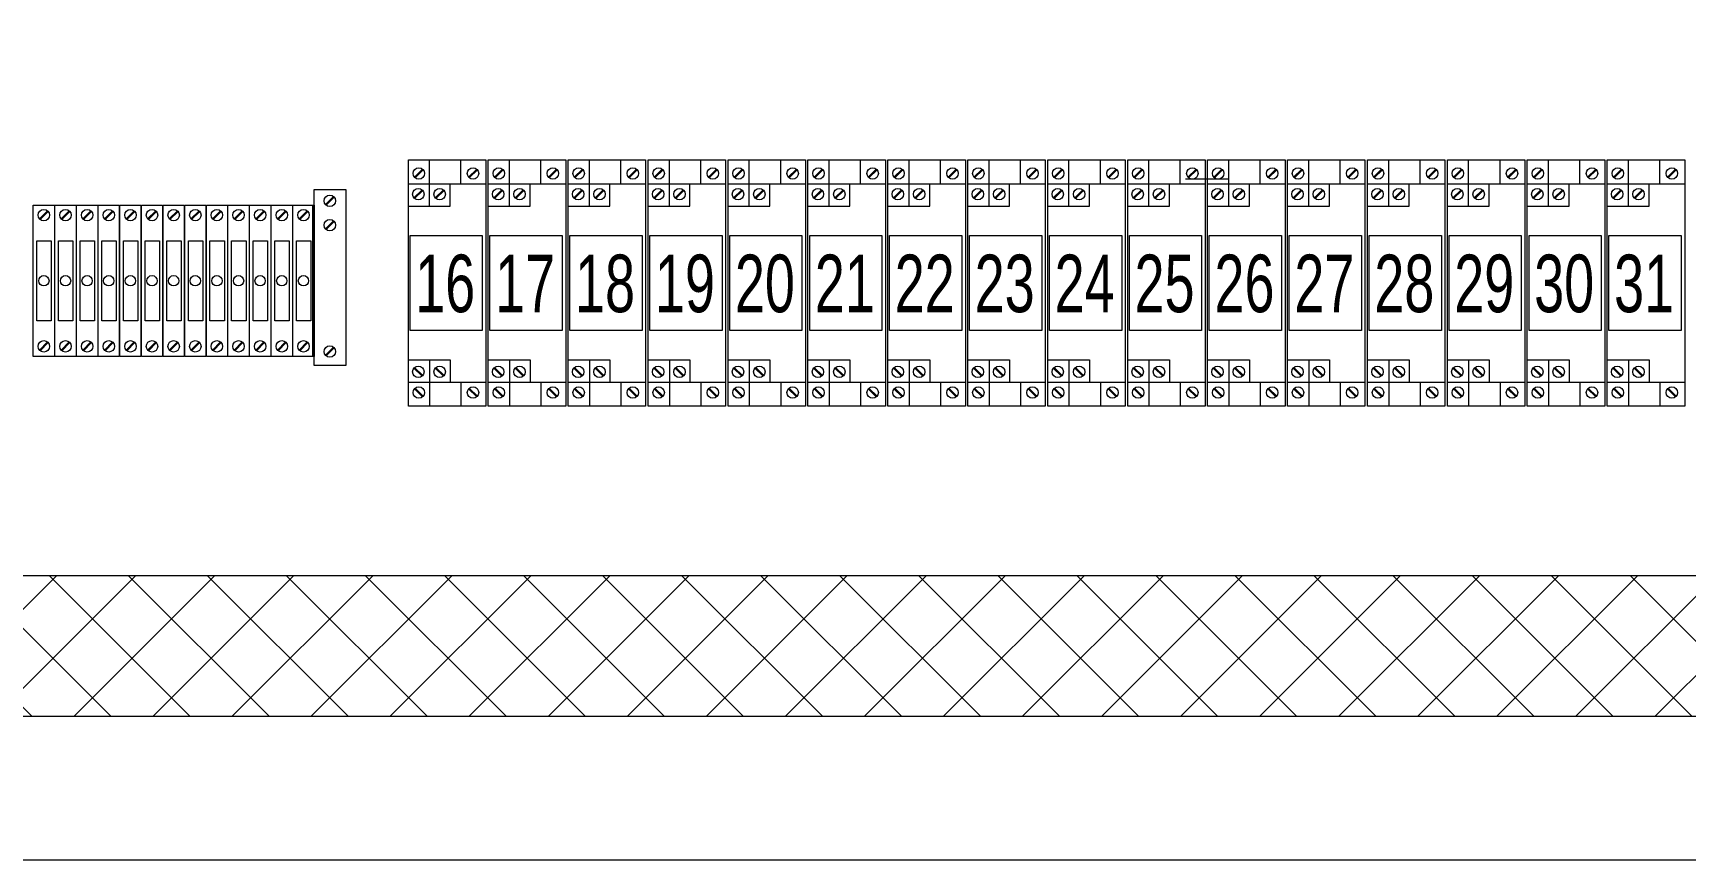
# Model space of a CAD drawing. Header units: millimetres. Extents: x 32626 to 72822, y 60047 to 123188.
# Drawn here: x 33346 to 33627.7, y 69076.9 to 69217.9 of the extents above; entities that cross this region are included whole.
import ezdxf

# ---------------------------------------------------------------- set-up
doc = ezdxf.new("R2010")
doc.units = ezdxf.units.MM
doc.header["$LTSCALE"] = 10
doc.layers.add('1轮廓实线层', color=7, linetype='Continuous', lineweight=18)
doc.layers.add('6文字层', color=3, linetype='Continuous', lineweight=18)
doc.styles.add('样式 1', font='SIMYOU.TTF', dxfattribs={"width": 0.75})

msp = doc.modelspace()

# ---------------------------------------------------------------- hatches: boundary and pattern name
at = {"layer": '1轮廓实线层'}
h = msp.add_hatch(dxfattribs=at)
h.set_pattern_fill('ANSI37', color=256, scale=3, style=0)
h.set_pattern_definition([(45, (1626.673, 2082.644), (-6.7351921, 6.7351921), []), (135, (1626.673, 2082.644), (-6.7351921, -6.7351921), [])])
h.paths.add_polyline_path([(33050.9, 69101.35), (33050.9, 69496.47), (33784.37, 69496.47), (33784.37, 69101.35)])
h.paths.add_polyline_path([(33074.32, 69473.08), (33760.95, 69473.08), (33760.95, 69365.07), (33074.32, 69365.07)], flags=16)
h.paths.add_polyline_path([(33074.3, 69341.07), (33760.97, 69341.07), (33760.97, 69251.07), (33074.3, 69251.07)], flags=16)
h.paths.add_polyline_path([(33074.3, 69227.07), (33760.97, 69227.07), (33760.97, 69125.35), (33074.3, 69125.35)], flags=16)

# ---------------------------------------------------------------- linework, layer by layer
at = {"layer": '1轮廓实线层', "lineweight": 13}
for p, q in [((33409.99, 69196.28), (33423.19, 69196.28)), ((33409.99, 69154.28), (33409.99, 69196.28)), ((33413.61, 69192.87), (33413.61, 69196.28)), ((33418.96, 69192.18), (33418.96, 69196.28)), ((33423.19, 69196.28), (33423.19, 69154.28)), ((33423.61, 69196.28), (33436.81, 69196.28)), ((33423.61, 69154.28), (33423.61, 69196.28)), ((33427.23, 69192.87), (33427.23, 69196.28)), ((33432.58, 69192.18), (33432.58, 69196.28)), ((33436.81, 69196.28), (33436.81, 69154.28)), ((33437.23, 69196.28), (33450.43, 69196.28)), ((33437.23, 69154.28), (33437.23, 69196.28)), ((33440.85, 69192.87), (33440.85, 69196.28)), ((33446.2, 69192.18), (33446.2, 69196.28)), ((33450.43, 69196.28), (33450.43, 69154.28)), ((33450.85, 69196.28), (33464.05, 69196.28)), ((33450.85, 69154.28), (33450.85, 69196.28)), ((33454.47, 69192.87), (33454.47, 69196.28)), ((33459.82, 69192.18), (33459.82, 69196.28)), ((33464.05, 69196.28), (33464.05, 69154.28)), ((33464.47, 69196.28), (33477.67, 69196.28)), ((33464.47, 69154.28), (33464.47, 69196.28)), ((33468.09, 69192.87), (33468.09, 69196.28)), ((33473.44, 69192.18), (33473.44, 69196.28)), ((33477.67, 69196.28), (33477.67, 69154.28)), ((33478.09, 69196.28), (33491.29, 69196.28)), ((33478.09, 69154.28), (33478.09, 69196.28)), ((33481.71, 69192.87), (33481.71, 69196.28)), ((33487.06, 69192.18), (33487.06, 69196.28)), ((33491.29, 69196.28), (33491.29, 69154.28)), ((33491.71, 69196.28), (33504.91, 69196.28)), ((33491.71, 69154.28), (33491.71, 69196.28)), ((33495.33, 69192.87), (33495.33, 69196.28)), ((33500.68, 69192.18), (33500.68, 69196.28)), ((33504.91, 69196.28), (33504.91, 69154.28)), ((33505.33, 69196.28), (33518.53, 69196.28)), ((33505.33, 69154.28), (33505.33, 69196.28)), ((33508.95, 69192.87), (33508.95, 69196.28)), ((33514.3, 69192.18), (33514.3, 69196.28)), ((33518.53, 69196.28), (33518.53, 69154.28)), ((33518.95, 69196.28), (33532.15, 69196.28)), ((33518.95, 69154.28), (33518.95, 69196.28)), ((33522.57, 69192.87), (33522.57, 69196.28)), ((33527.92, 69192.18), (33527.92, 69196.28)), ((33532.15, 69196.28), (33532.15, 69154.28)), ((33532.57, 69196.28), (33545.77, 69196.28)), ((33532.57, 69154.28), (33532.57, 69196.28)), ((33536.19, 69192.87), (33536.19, 69196.28)), ((33541.54, 69192.18), (33541.54, 69196.28)), ((33545.77, 69196.28), (33545.77, 69154.28)), ((33546.19, 69196.28), (33559.39, 69196.28)), ((33546.19, 69154.28), (33546.19, 69196.28)), ((33549.81, 69192.87), (33549.81, 69196.28)), ((33555.16, 69192.18), (33555.16, 69196.28)), ((33559.39, 69196.28), (33559.39, 69154.28)), ((33559.81, 69196.28), (33573.01, 69196.28)), ((33559.81, 69154.28), (33559.81, 69196.28)), ((33563.43, 69192.87), (33563.43, 69196.28)), ((33568.78, 69192.18), (33568.78, 69196.28)), ((33573.01, 69196.28), (33573.01, 69154.28)), ((33573.43, 69196.28), (33586.63, 69196.28)), ((33573.43, 69154.28), (33573.43, 69196.28)), ((33577.05, 69192.87), (33577.05, 69196.28)), ((33582.4, 69192.18), (33582.4, 69196.28)), ((33586.63, 69196.28), (33586.63, 69154.28)), ((33587.05, 69196.28), (33600.25, 69196.28)), ((33587.05, 69154.28), (33587.05, 69196.28)), ((33590.67, 69192.87), (33590.67, 69196.28)), ((33596.02, 69192.18), (33596.02, 69196.28)), ((33600.25, 69196.28), (33600.25, 69154.28)), ((33600.67, 69196.28), (33613.87, 69196.28)), ((33600.67, 69154.28), (33600.67, 69196.28)), ((33604.29, 69192.87), (33604.29, 69196.28)), ((33609.64, 69192.18), (33609.64, 69196.28)), ((33613.87, 69196.28), (33613.87, 69154.28)), ((33614.29, 69196.28), (33627.49, 69196.28)), ((33614.29, 69154.28), (33614.29, 69196.28)), ((33617.91, 69192.87), (33617.91, 69196.28)), ((33623.26, 69192.18), (33623.26, 69196.28)), ((33627.49, 69196.28), (33627.49, 69154.28)), ((33411.03, 69193.34), (33412.41, 69194.71)), ((33411.15, 69193.21), (33412.53, 69194.59)), ((33420.26, 69193.34), (33421.64, 69194.71)), ((33420.38, 69193.21), (33421.76, 69194.59)), ((33424.65, 69193.34), (33426.03, 69194.71)), ((33424.77, 69193.21), (33426.15, 69194.59)), ((33433.88, 69193.34), (33435.26, 69194.71)), ((33434, 69193.21), (33435.38, 69194.59)), ((33438.27, 69193.34), (33439.65, 69194.71)), ((33438.39, 69193.21), (33439.77, 69194.59)), ((33447.5, 69193.34), (33448.88, 69194.71)), ((33447.62, 69193.21), (33449, 69194.59)), ((33451.89, 69193.34), (33453.27, 69194.71)), ((33452.01, 69193.21), (33453.39, 69194.59)), ((33461.12, 69193.34), (33462.5, 69194.71)), ((33461.24, 69193.21), (33462.62, 69194.59)), ((33465.51, 69193.34), (33466.89, 69194.71)), ((33465.63, 69193.21), (33467.01, 69194.59)), ((33474.74, 69193.34), (33476.12, 69194.71)), ((33474.86, 69193.21), (33476.24, 69194.59)), ((33479.13, 69193.34), (33480.51, 69194.71)), ((33479.25, 69193.21), (33480.63, 69194.59)), ((33488.36, 69193.34), (33489.74, 69194.71)), ((33488.48, 69193.21), (33489.86, 69194.59)), ((33492.75, 69193.34), (33494.13, 69194.71)), ((33492.87, 69193.21), (33494.25, 69194.59)), ((33501.98, 69193.34), (33503.36, 69194.71)), ((33502.1, 69193.21), (33503.48, 69194.59)), ((33506.37, 69193.34), (33507.75, 69194.71)), ((33506.49, 69193.21), (33507.87, 69194.59)), ((33515.6, 69193.34), (33516.98, 69194.71)), ((33515.72, 69193.21), (33517.1, 69194.59)), ((33519.99, 69193.34), (33521.37, 69194.71)), ((33520.11, 69193.21), (33521.49, 69194.59)), ((33529.22, 69193.34), (33530.6, 69194.71)), ((33529.34, 69193.21), (33530.72, 69194.59)), ((33533.61, 69193.34), (33534.99, 69194.71)), ((33533.73, 69193.21), (33535.11, 69194.59)), ((33542.84, 69193.34), (33544.22, 69194.71)), ((33542.96, 69193.21), (33544.34, 69194.59)), ((33547.23, 69193.34), (33548.61, 69194.71)), ((33547.35, 69193.21), (33548.73, 69194.59)), ((33556.46, 69193.34), (33557.84, 69194.71)), ((33556.58, 69193.21), (33557.96, 69194.59)), ((33560.85, 69193.34), (33562.23, 69194.71)), ((33560.97, 69193.21), (33562.35, 69194.59)), ((33570.08, 69193.34), (33571.46, 69194.71)), ((33570.2, 69193.21), (33571.58, 69194.59)), ((33574.47, 69193.34), (33575.85, 69194.71)), ((33574.59, 69193.21), (33575.97, 69194.59)), ((33583.7, 69193.34), (33585.08, 69194.71)), ((33583.82, 69193.21), (33585.2, 69194.59)), ((33588.09, 69193.34), (33589.47, 69194.71)), ((33588.21, 69193.21), (33589.59, 69194.59)), ((33597.32, 69193.34), (33598.7, 69194.71)), ((33597.44, 69193.21), (33598.82, 69194.59)), ((33601.71, 69193.34), (33603.09, 69194.71)), ((33601.83, 69193.21), (33603.21, 69194.59)), ((33610.94, 69193.34), (33612.32, 69194.71)), ((33611.06, 69193.21), (33612.44, 69194.59)), ((33615.33, 69193.34), (33616.71, 69194.71)), ((33615.45, 69193.21), (33616.83, 69194.59)), ((33624.56, 69193.34), (33625.94, 69194.71)), ((33624.68, 69193.21), (33626.06, 69194.59)), ((33393.92, 69191.21), (33399.32, 69191.21)), ((33393.92, 69161.21), (33393.92, 69191.21)), ((33399.32, 69191.21), (33399.32, 69161.21)), ((33409.99, 69192.18), (33423.19, 69192.18)), ((33410.94, 69189.79), (33412.32, 69191.17)), ((33411.06, 69189.67), (33412.44, 69191.05)), ((33413.61, 69188.37), (33413.61, 69192.87)), ((33414.58, 69189.79), (33415.96, 69191.17)), ((33414.7, 69189.67), (33416.08, 69191.05)), ((33417.11, 69188.37), (33417.11, 69192.18)), ((33423.61, 69192.18), (33436.81, 69192.18)), ((33424.56, 69189.79), (33425.94, 69191.17)), ((33424.68, 69189.67), (33426.06, 69191.05)), ((33427.23, 69188.37), (33427.23, 69192.87)), ((33428.2, 69189.79), (33429.58, 69191.17)), ((33428.32, 69189.67), (33429.7, 69191.05)), ((33430.73, 69188.37), (33430.73, 69192.18)), ((33437.23, 69192.18), (33450.43, 69192.18)), ((33438.18, 69189.79), (33439.56, 69191.17)), ((33438.3, 69189.67), (33439.68, 69191.05)), ((33440.85, 69188.37), (33440.85, 69192.87)), ((33441.82, 69189.79), (33443.2, 69191.17)), ((33441.94, 69189.67), (33443.32, 69191.05)), ((33444.35, 69188.37), (33444.35, 69192.18)), ((33450.85, 69192.18), (33464.05, 69192.18)), ((33451.8, 69189.79), (33453.18, 69191.17)), ((33451.92, 69189.67), (33453.3, 69191.05)), ((33454.47, 69188.37), (33454.47, 69192.87)), ((33455.44, 69189.79), (33456.82, 69191.17)), ((33455.56, 69189.67), (33456.94, 69191.05)), ((33457.97, 69188.37), (33457.97, 69192.18)), ((33464.47, 69192.18), (33477.67, 69192.18)), ((33465.42, 69189.79), (33466.8, 69191.17)), ((33465.54, 69189.67), (33466.92, 69191.05)), ((33468.09, 69188.37), (33468.09, 69192.87)), ((33469.06, 69189.79), (33470.44, 69191.17)), ((33469.18, 69189.67), (33470.56, 69191.05)), ((33471.59, 69188.37), (33471.59, 69192.18)), ((33478.09, 69192.18), (33491.29, 69192.18)), ((33479.04, 69189.79), (33480.42, 69191.17)), ((33479.16, 69189.67), (33480.54, 69191.05)), ((33481.71, 69188.37), (33481.71, 69192.87)), ((33482.68, 69189.79), (33484.06, 69191.17)), ((33482.8, 69189.67), (33484.18, 69191.05)), ((33485.21, 69188.37), (33485.21, 69192.18)), ((33491.71, 69192.18), (33504.91, 69192.18)), ((33492.66, 69189.79), (33494.04, 69191.17)), ((33492.78, 69189.67), (33494.16, 69191.05)), ((33495.33, 69188.37), (33495.33, 69192.87)), ((33496.3, 69189.79), (33497.68, 69191.17)), ((33496.42, 69189.67), (33497.8, 69191.05)), ((33498.83, 69188.37), (33498.83, 69192.18)), ((33505.33, 69192.18), (33518.53, 69192.18)), ((33506.28, 69189.79), (33507.66, 69191.17)), ((33506.4, 69189.67), (33507.78, 69191.05)), ((33508.95, 69188.37), (33508.95, 69192.87)), ((33509.92, 69189.79), (33511.3, 69191.17)), ((33510.04, 69189.67), (33511.42, 69191.05)), ((33512.45, 69188.37), (33512.45, 69192.18)), ((33518.95, 69192.18), (33532.15, 69192.18)), ((33519.9, 69189.79), (33521.28, 69191.17)), ((33520.02, 69189.67), (33521.4, 69191.05)), ((33522.57, 69188.37), (33522.57, 69192.87)), ((33523.54, 69189.79), (33524.92, 69191.17)), ((33523.66, 69189.67), (33525.04, 69191.05)), ((33526.07, 69188.37), (33526.07, 69192.18)), ((33532.57, 69192.18), (33545.77, 69192.18)), ((33533.52, 69189.79), (33534.9, 69191.17)), ((33533.64, 69189.67), (33535.02, 69191.05)), ((33536.19, 69188.37), (33536.19, 69192.87)), ((33537.16, 69189.79), (33538.54, 69191.17)), ((33537.28, 69189.67), (33538.66, 69191.05)), ((33539.69, 69188.37), (33539.69, 69192.18)), ((33547.81, 69192.96), (33542.41, 69192.96)), ((33548.56, 69192.96), (33543.16, 69192.96)), ((33549.78, 69192.96), (33544.38, 69192.96)), ((33546.19, 69192.18), (33559.39, 69192.18)), ((33547.14, 69189.79), (33548.52, 69191.17)), ((33547.26, 69189.67), (33548.64, 69191.05)), ((33549.81, 69188.37), (33549.81, 69192.87)), ((33550.78, 69189.79), (33552.16, 69191.17)), ((33550.9, 69189.67), (33552.28, 69191.05)), ((33553.32, 69188.37), (33553.32, 69192.18)), ((33559.81, 69192.18), (33573.01, 69192.18)), ((33560.76, 69189.79), (33562.14, 69191.17)), ((33560.88, 69189.67), (33562.26, 69191.05)), ((33563.43, 69188.37), (33563.43, 69192.87)), ((33564.4, 69189.79), (33565.78, 69191.17)), ((33564.52, 69189.67), (33565.9, 69191.05)), ((33566.94, 69188.37), (33566.94, 69192.18)), ((33573.43, 69192.18), (33586.63, 69192.18)), ((33574.38, 69189.79), (33575.76, 69191.17)), ((33574.5, 69189.67), (33575.88, 69191.05)), ((33577.05, 69188.37), (33577.05, 69192.87)), ((33578.02, 69189.79), (33579.4, 69191.17)), ((33578.14, 69189.67), (33579.52, 69191.05)), ((33580.56, 69188.37), (33580.56, 69192.18)), ((33587.05, 69192.18), (33600.25, 69192.18)), ((33588, 69189.79), (33589.38, 69191.17)), ((33588.12, 69189.67), (33589.5, 69191.05)), ((33590.67, 69188.37), (33590.67, 69192.87)), ((33591.64, 69189.79), (33593.02, 69191.17)), ((33591.76, 69189.67), (33593.14, 69191.05)), ((33594.18, 69188.37), (33594.18, 69192.18)), ((33600.67, 69192.18), (33613.87, 69192.18)), ((33601.62, 69189.79), (33603, 69191.17)), ((33601.74, 69189.67), (33603.12, 69191.05)), ((33604.29, 69188.37), (33604.29, 69192.87)), ((33605.26, 69189.79), (33606.64, 69191.17)), ((33605.38, 69189.67), (33606.76, 69191.05)), ((33607.8, 69188.37), (33607.8, 69192.18)), ((33614.29, 69192.18), (33627.49, 69192.18)), ((33615.24, 69189.79), (33616.62, 69191.17)), ((33615.36, 69189.67), (33616.74, 69191.05)), ((33617.91, 69188.37), (33617.91, 69192.87)), ((33618.88, 69189.79), (33620.26, 69191.17)), ((33619, 69189.67), (33620.38, 69191.05)), ((33621.42, 69188.37), (33621.42, 69192.18)), ((33346.08, 69188.57), (33349.68, 69188.57)), ((33346.08, 69162.77), (33346.08, 69188.57)), ((33347.13, 69186.23), (33348.51, 69187.61)), ((33347.25, 69186.11), (33348.63, 69187.49)), ((33349.68, 69188.57), (33349.68, 69162.77)), ((33349.77, 69188.57), (33353.37, 69188.57)), ((33349.77, 69162.77), (33349.77, 69188.57)), ((33350.82, 69186.23), (33352.2, 69187.61)), ((33350.94, 69186.11), (33352.32, 69187.49)), ((33353.37, 69188.57), (33353.37, 69162.77)), ((33353.46, 69188.57), (33357.06, 69188.57)), ((33353.46, 69162.77), (33353.46, 69188.57)), ((33354.51, 69186.23), (33355.89, 69187.61)), ((33354.63, 69186.11), (33356.01, 69187.49)), ((33357.06, 69188.57), (33357.06, 69162.77)), ((33357.14, 69188.57), (33360.74, 69188.57)), ((33357.14, 69162.77), (33357.14, 69188.57)), ((33358.19, 69186.23), (33359.57, 69187.61)), ((33358.31, 69186.11), (33359.69, 69187.49)), ((33360.74, 69188.57), (33360.74, 69162.77)), ((33360.83, 69188.57), (33364.43, 69188.57)), ((33360.83, 69162.77), (33360.83, 69188.57)), ((33361.88, 69186.23), (33363.26, 69187.61)), ((33362, 69186.11), (33363.38, 69187.49)), ((33364.43, 69188.57), (33364.43, 69162.77)), ((33364.51, 69188.57), (33368.11, 69188.57)), ((33364.51, 69162.77), (33364.51, 69188.57)), ((33365.56, 69186.23), (33366.94, 69187.61)), ((33365.69, 69186.11), (33367.06, 69187.49)), ((33368.11, 69188.57), (33368.11, 69162.77)), ((33368.2, 69188.57), (33371.8, 69188.57)), ((33368.2, 69162.77), (33368.2, 69188.57)), ((33369.25, 69186.23), (33370.63, 69187.61)), ((33369.37, 69186.11), (33370.75, 69187.49)), ((33371.8, 69188.57), (33371.8, 69162.77)), ((33371.89, 69188.57), (33375.49, 69188.57)), ((33371.89, 69162.77), (33371.89, 69188.57)), ((33372.94, 69186.23), (33374.32, 69187.61)), ((33373.06, 69186.11), (33374.44, 69187.49)), ((33375.49, 69188.57), (33375.49, 69162.77)), ((33375.57, 69188.57), (33379.17, 69188.57)), ((33375.57, 69162.77), (33375.57, 69188.57)), ((33376.62, 69186.23), (33378, 69187.61)), ((33376.74, 69186.11), (33378.12, 69187.49)), ((33379.17, 69188.57), (33379.17, 69162.77)), ((33379.26, 69188.57), (33382.86, 69188.57)), ((33379.26, 69162.77), (33379.26, 69188.57)), ((33380.31, 69186.23), (33381.69, 69187.61)), ((33380.43, 69186.11), (33381.81, 69187.49)), ((33382.86, 69188.57), (33382.86, 69162.77)), ((33382.94, 69188.57), (33386.54, 69188.57)), ((33382.94, 69162.77), (33382.94, 69188.57)), ((33384, 69186.23), (33385.37, 69187.61)), ((33384.12, 69186.11), (33385.5, 69187.49)), ((33386.54, 69188.57), (33386.54, 69162.77)), ((33386.63, 69188.57), (33390.23, 69188.57)), ((33386.63, 69162.77), (33386.63, 69188.57)), ((33387.68, 69186.23), (33389.06, 69187.61)), ((33387.8, 69186.11), (33389.18, 69187.49)), ((33390.23, 69188.57), (33390.23, 69162.77)), ((33390.32, 69188.57), (33393.92, 69188.57)), ((33390.32, 69162.77), (33390.32, 69188.57)), ((33391.37, 69186.23), (33392.75, 69187.61)), ((33391.49, 69186.11), (33392.87, 69187.49)), ((33393.72, 69162.77), (33393.72, 69188.57)), ((33393.92, 69188.57), (33393.92, 69162.77)), ((33395.87, 69188.65), (33397.25, 69190.03)), ((33395.99, 69188.53), (33397.37, 69189.91)), ((33409.99, 69188.37), (33417.11, 69188.37)), ((33423.61, 69188.37), (33430.73, 69188.37)), ((33437.23, 69188.37), (33444.35, 69188.37)), ((33450.85, 69188.37), (33457.97, 69188.37)), ((33464.47, 69188.37), (33471.59, 69188.37)), ((33478.09, 69188.37), (33485.21, 69188.37)), ((33491.71, 69188.37), (33498.83, 69188.37)), ((33505.33, 69188.37), (33512.45, 69188.37)), ((33518.95, 69188.37), (33526.07, 69188.37)), ((33532.57, 69188.37), (33539.69, 69188.37)), ((33546.19, 69188.37), (33553.32, 69188.37)), ((33559.81, 69188.37), (33566.94, 69188.37)), ((33573.43, 69188.37), (33580.56, 69188.37)), ((33587.05, 69188.37), (33594.18, 69188.37)), ((33600.67, 69188.37), (33607.8, 69188.37)), ((33614.29, 69188.37), (33621.42, 69188.37)), ((33395.87, 69184.53), (33397.25, 69185.9)), ((33395.99, 69184.4), (33397.37, 69185.78)), ((33347.13, 69163.85), (33348.51, 69165.23)), ((33347.25, 69163.73), (33348.63, 69165.11)), ((33350.82, 69163.85), (33352.2, 69165.23)), ((33350.94, 69163.73), (33352.32, 69165.11)), ((33354.51, 69163.85), (33355.89, 69165.23)), ((33354.63, 69163.73), (33356.01, 69165.11)), ((33358.19, 69163.85), (33359.57, 69165.23)), ((33358.31, 69163.73), (33359.69, 69165.11)), ((33361.88, 69163.85), (33363.26, 69165.23)), ((33362, 69163.73), (33363.38, 69165.11)), ((33365.56, 69163.85), (33366.94, 69165.23)), ((33365.69, 69163.73), (33367.06, 69165.11)), ((33369.25, 69163.85), (33370.63, 69165.23)), ((33369.37, 69163.73), (33370.75, 69165.11)), ((33372.94, 69163.85), (33374.32, 69165.23)), ((33373.06, 69163.73), (33374.44, 69165.11)), ((33376.62, 69163.85), (33378, 69165.23)), ((33376.74, 69163.73), (33378.12, 69165.11)), ((33380.31, 69163.85), (33381.69, 69165.23)), ((33380.43, 69163.73), (33381.81, 69165.11)), ((33384, 69163.85), (33385.37, 69165.23)), ((33384.12, 69163.73), (33385.5, 69165.11)), ((33387.68, 69163.85), (33389.06, 69165.23)), ((33387.8, 69163.73), (33389.18, 69165.11)), ((33391.37, 69163.85), (33392.75, 69165.23)), ((33391.49, 69163.73), (33392.87, 69165.11)), ((33349.68, 69162.77), (33346.08, 69162.77)), ((33353.37, 69162.77), (33349.77, 69162.77)), ((33357.06, 69162.77), (33353.46, 69162.77)), ((33360.74, 69162.77), (33357.14, 69162.77)), ((33364.43, 69162.77), (33360.83, 69162.77)), ((33368.11, 69162.77), (33364.51, 69162.77)), ((33371.8, 69162.77), (33368.2, 69162.77)), ((33375.49, 69162.77), (33371.89, 69162.77)), ((33379.17, 69162.77), (33375.57, 69162.77)), ((33382.86, 69162.77), (33379.26, 69162.77)), ((33386.54, 69162.77), (33382.94, 69162.77)), ((33390.23, 69162.77), (33386.63, 69162.77)), ((33393.92, 69162.77), (33390.32, 69162.77)), ((33395.87, 69162.96), (33397.25, 69164.34)), ((33395.99, 69162.84), (33397.37, 69164.22)), ((33409.99, 69162.19), (33417.11, 69162.19)), ((33413.61, 69162.19), (33413.61, 69157.69)), ((33417.11, 69162.19), (33417.11, 69158.38)), ((33423.61, 69162.19), (33430.73, 69162.19)), ((33427.23, 69162.19), (33427.23, 69157.69)), ((33430.73, 69162.19), (33430.73, 69158.38)), ((33437.23, 69162.19), (33444.35, 69162.19)), ((33440.85, 69162.19), (33440.85, 69157.69)), ((33444.35, 69162.19), (33444.35, 69158.38)), ((33450.85, 69162.19), (33457.97, 69162.19)), ((33454.47, 69162.19), (33454.47, 69157.69)), ((33457.97, 69162.19), (33457.97, 69158.38)), ((33464.47, 69162.19), (33471.59, 69162.19)), ((33468.09, 69162.19), (33468.09, 69157.69)), ((33471.59, 69162.19), (33471.59, 69158.38)), ((33478.09, 69162.19), (33485.21, 69162.19)), ((33481.71, 69162.19), (33481.71, 69157.69)), ((33485.21, 69162.19), (33485.21, 69158.38)), ((33491.71, 69162.19), (33498.83, 69162.19)), ((33495.33, 69162.19), (33495.33, 69157.69)), ((33498.83, 69162.19), (33498.83, 69158.38)), ((33505.33, 69162.19), (33512.45, 69162.19)), ((33508.95, 69162.19), (33508.95, 69157.69)), ((33512.45, 69162.19), (33512.45, 69158.38)), ((33518.95, 69162.19), (33526.07, 69162.19)), ((33522.57, 69162.19), (33522.57, 69157.69)), ((33526.07, 69162.19), (33526.07, 69158.38)), ((33532.57, 69162.19), (33539.69, 69162.19)), ((33536.19, 69162.19), (33536.19, 69157.69)), ((33539.69, 69162.19), (33539.69, 69158.38)), ((33546.19, 69162.19), (33553.32, 69162.19)), ((33549.81, 69162.19), (33549.81, 69157.69)), ((33553.32, 69162.19), (33553.32, 69158.38)), ((33559.81, 69162.19), (33566.94, 69162.19)), ((33563.43, 69162.19), (33563.43, 69157.69)), ((33566.94, 69162.19), (33566.94, 69158.38)), ((33573.43, 69162.19), (33580.56, 69162.19)), ((33577.05, 69162.19), (33577.05, 69157.69)), ((33580.56, 69162.19), (33580.56, 69158.38)), ((33587.05, 69162.19), (33594.18, 69162.19)), ((33590.67, 69162.19), (33590.67, 69157.69)), ((33594.18, 69162.19), (33594.18, 69158.38)), ((33600.67, 69162.19), (33607.8, 69162.19)), ((33604.29, 69162.19), (33604.29, 69157.69)), ((33607.8, 69162.19), (33607.8, 69158.38)), ((33614.29, 69162.19), (33621.42, 69162.19)), ((33617.91, 69162.19), (33617.91, 69157.69)), ((33621.42, 69162.19), (33621.42, 69158.38)), ((33399.32, 69161.21), (33393.92, 69161.21)), ((33410.94, 69160.77), (33412.32, 69159.39)), ((33411.06, 69160.89), (33412.44, 69159.51)), ((33414.58, 69160.77), (33415.96, 69159.39)), ((33414.7, 69160.89), (33416.08, 69159.51)), ((33424.56, 69160.77), (33425.94, 69159.39)), ((33424.68, 69160.89), (33426.06, 69159.51)), ((33428.2, 69160.77), (33429.58, 69159.39)), ((33428.32, 69160.89), (33429.7, 69159.51)), ((33438.18, 69160.77), (33439.56, 69159.39)), ((33438.3, 69160.89), (33439.68, 69159.51)), ((33441.82, 69160.77), (33443.2, 69159.39)), ((33441.94, 69160.89), (33443.32, 69159.51)), ((33451.8, 69160.77), (33453.18, 69159.39)), ((33451.92, 69160.89), (33453.3, 69159.51)), ((33455.44, 69160.77), (33456.82, 69159.39)), ((33455.56, 69160.89), (33456.94, 69159.51)), ((33465.42, 69160.77), (33466.8, 69159.39)), ((33465.54, 69160.89), (33466.92, 69159.51)), ((33469.06, 69160.77), (33470.44, 69159.39)), ((33469.18, 69160.89), (33470.56, 69159.51)), ((33479.04, 69160.77), (33480.42, 69159.39)), ((33479.16, 69160.89), (33480.54, 69159.51)), ((33482.68, 69160.77), (33484.06, 69159.39)), ((33482.8, 69160.89), (33484.18, 69159.51)), ((33492.66, 69160.77), (33494.04, 69159.39)), ((33492.78, 69160.89), (33494.16, 69159.51)), ((33496.3, 69160.77), (33497.68, 69159.39)), ((33496.42, 69160.89), (33497.8, 69159.51)), ((33506.28, 69160.77), (33507.66, 69159.39)), ((33506.4, 69160.89), (33507.78, 69159.51)), ((33509.92, 69160.77), (33511.3, 69159.39)), ((33510.04, 69160.89), (33511.42, 69159.51)), ((33519.9, 69160.77), (33521.28, 69159.39)), ((33520.02, 69160.89), (33521.4, 69159.51)), ((33523.54, 69160.77), (33524.92, 69159.39)), ((33523.66, 69160.89), (33525.04, 69159.51)), ((33533.52, 69160.77), (33534.9, 69159.39)), ((33533.64, 69160.89), (33535.02, 69159.51)), ((33537.16, 69160.77), (33538.54, 69159.39)), ((33537.28, 69160.89), (33538.66, 69159.51)), ((33547.14, 69160.77), (33548.52, 69159.39)), ((33547.26, 69160.89), (33548.64, 69159.51)), ((33550.78, 69160.77), (33552.16, 69159.39)), ((33550.9, 69160.89), (33552.28, 69159.51)), ((33560.76, 69160.77), (33562.14, 69159.39)), ((33560.88, 69160.89), (33562.26, 69159.51)), ((33564.4, 69160.77), (33565.78, 69159.39)), ((33564.52, 69160.89), (33565.9, 69159.51)), ((33574.38, 69160.77), (33575.76, 69159.39)), ((33574.5, 69160.89), (33575.88, 69159.51)), ((33578.02, 69160.77), (33579.4, 69159.39)), ((33578.14, 69160.89), (33579.52, 69159.51)), ((33588, 69160.77), (33589.38, 69159.39)), ((33588.12, 69160.89), (33589.5, 69159.51)), ((33591.64, 69160.77), (33593.02, 69159.39)), ((33591.76, 69160.89), (33593.14, 69159.51)), ((33601.62, 69160.77), (33603, 69159.39)), ((33601.74, 69160.89), (33603.12, 69159.51)), ((33605.26, 69160.77), (33606.64, 69159.39)), ((33605.38, 69160.89), (33606.76, 69159.51)), ((33615.24, 69160.77), (33616.62, 69159.39)), ((33615.36, 69160.89), (33616.74, 69159.51)), ((33618.88, 69160.77), (33620.26, 69159.39)), ((33619, 69160.89), (33620.38, 69159.51)), ((33409.99, 69158.38), (33423.19, 69158.38)), ((33411.03, 69157.22), (33412.41, 69155.85)), ((33411.15, 69157.35), (33412.53, 69155.97)), ((33413.61, 69157.69), (33413.61, 69154.28)), ((33418.96, 69158.38), (33418.96, 69154.28)), ((33420.26, 69157.22), (33421.64, 69155.85)), ((33420.38, 69157.35), (33421.76, 69155.97)), ((33423.61, 69158.38), (33436.81, 69158.38)), ((33424.65, 69157.22), (33426.03, 69155.85)), ((33424.77, 69157.35), (33426.15, 69155.97)), ((33427.23, 69157.69), (33427.23, 69154.28)), ((33432.58, 69158.38), (33432.58, 69154.28)), ((33433.88, 69157.22), (33435.26, 69155.85)), ((33434, 69157.35), (33435.38, 69155.97)), ((33437.23, 69158.38), (33450.43, 69158.38)), ((33438.27, 69157.22), (33439.65, 69155.85)), ((33438.39, 69157.35), (33439.77, 69155.97)), ((33440.85, 69157.69), (33440.85, 69154.28)), ((33446.2, 69158.38), (33446.2, 69154.28)), ((33447.5, 69157.22), (33448.88, 69155.85)), ((33447.62, 69157.35), (33449, 69155.97)), ((33450.85, 69158.38), (33464.05, 69158.38)), ((33451.89, 69157.22), (33453.27, 69155.85)), ((33452.01, 69157.35), (33453.39, 69155.97)), ((33454.47, 69157.69), (33454.47, 69154.28)), ((33459.82, 69158.38), (33459.82, 69154.28)), ((33461.12, 69157.22), (33462.5, 69155.85)), ((33461.24, 69157.35), (33462.62, 69155.97)), ((33464.47, 69158.38), (33477.67, 69158.38)), ((33465.51, 69157.22), (33466.89, 69155.85)), ((33465.63, 69157.35), (33467.01, 69155.97)), ((33468.09, 69157.69), (33468.09, 69154.28)), ((33473.44, 69158.38), (33473.44, 69154.28)), ((33474.74, 69157.22), (33476.12, 69155.85)), ((33474.86, 69157.35), (33476.24, 69155.97)), ((33478.09, 69158.38), (33491.29, 69158.38)), ((33479.13, 69157.22), (33480.51, 69155.85)), ((33479.25, 69157.35), (33480.63, 69155.97)), ((33481.71, 69157.69), (33481.71, 69154.28)), ((33487.06, 69158.38), (33487.06, 69154.28)), ((33488.36, 69157.22), (33489.74, 69155.85)), ((33488.48, 69157.35), (33489.86, 69155.97)), ((33491.71, 69158.38), (33504.91, 69158.38)), ((33492.75, 69157.22), (33494.13, 69155.85)), ((33492.87, 69157.35), (33494.25, 69155.97)), ((33495.33, 69157.69), (33495.33, 69154.28)), ((33500.68, 69158.38), (33500.68, 69154.28)), ((33501.98, 69157.22), (33503.36, 69155.85)), ((33502.1, 69157.35), (33503.48, 69155.97)), ((33505.33, 69158.38), (33518.53, 69158.38)), ((33506.37, 69157.22), (33507.75, 69155.85)), ((33506.49, 69157.35), (33507.87, 69155.97)), ((33508.95, 69157.69), (33508.95, 69154.28)), ((33514.3, 69158.38), (33514.3, 69154.28)), ((33515.6, 69157.22), (33516.98, 69155.85)), ((33515.72, 69157.35), (33517.1, 69155.97)), ((33518.95, 69158.38), (33532.15, 69158.38)), ((33519.99, 69157.22), (33521.37, 69155.85)), ((33520.11, 69157.35), (33521.49, 69155.97)), ((33522.57, 69157.69), (33522.57, 69154.28)), ((33527.92, 69158.38), (33527.92, 69154.28)), ((33529.22, 69157.22), (33530.6, 69155.85)), ((33529.34, 69157.35), (33530.72, 69155.97)), ((33532.57, 69158.38), (33545.77, 69158.38)), ((33533.61, 69157.22), (33534.99, 69155.85)), ((33533.73, 69157.35), (33535.11, 69155.97)), ((33536.19, 69157.69), (33536.19, 69154.28)), ((33541.54, 69158.38), (33541.54, 69154.28)), ((33542.84, 69157.22), (33544.22, 69155.85)), ((33542.96, 69157.35), (33544.34, 69155.97)), ((33546.19, 69158.38), (33559.39, 69158.38)), ((33547.23, 69157.22), (33548.61, 69155.85)), ((33547.35, 69157.35), (33548.73, 69155.97)), ((33549.81, 69157.69), (33549.81, 69154.28)), ((33555.16, 69158.38), (33555.16, 69154.28)), ((33556.46, 69157.22), (33557.84, 69155.85)), ((33556.58, 69157.35), (33557.96, 69155.97)), ((33559.81, 69158.38), (33573.01, 69158.38)), ((33560.85, 69157.22), (33562.23, 69155.85)), ((33560.97, 69157.35), (33562.35, 69155.97)), ((33563.43, 69157.69), (33563.43, 69154.28)), ((33568.78, 69158.38), (33568.78, 69154.28)), ((33570.08, 69157.22), (33571.46, 69155.85)), ((33570.2, 69157.35), (33571.58, 69155.97)), ((33573.43, 69158.38), (33586.63, 69158.38)), ((33574.47, 69157.22), (33575.85, 69155.85)), ((33574.59, 69157.35), (33575.97, 69155.97)), ((33577.05, 69157.69), (33577.05, 69154.28)), ((33582.4, 69158.38), (33582.4, 69154.28)), ((33583.7, 69157.22), (33585.08, 69155.85)), ((33583.82, 69157.35), (33585.2, 69155.97)), ((33587.05, 69158.38), (33600.25, 69158.38)), ((33588.09, 69157.22), (33589.47, 69155.85)), ((33588.21, 69157.35), (33589.59, 69155.97)), ((33590.67, 69157.69), (33590.67, 69154.28)), ((33596.02, 69158.38), (33596.02, 69154.28)), ((33597.32, 69157.22), (33598.7, 69155.85)), ((33597.44, 69157.35), (33598.82, 69155.97)), ((33600.67, 69158.38), (33613.87, 69158.38)), ((33601.71, 69157.22), (33603.09, 69155.85)), ((33601.83, 69157.35), (33603.21, 69155.97)), ((33604.29, 69157.69), (33604.29, 69154.28)), ((33609.64, 69158.38), (33609.64, 69154.28)), ((33610.94, 69157.22), (33612.32, 69155.85)), ((33611.06, 69157.35), (33612.44, 69155.97)), ((33614.29, 69158.38), (33627.49, 69158.38)), ((33615.33, 69157.22), (33616.71, 69155.85)), ((33615.45, 69157.35), (33616.83, 69155.97)), ((33617.91, 69157.69), (33617.91, 69154.28)), ((33623.26, 69158.38), (33623.26, 69154.28)), ((33624.56, 69157.22), (33625.94, 69155.85)), ((33624.68, 69157.35), (33626.06, 69155.97)), ((33423.19, 69154.28), (33409.99, 69154.28)), ((33436.81, 69154.28), (33423.61, 69154.28)), ((33450.43, 69154.28), (33437.23, 69154.28)), ((33464.05, 69154.28), (33450.85, 69154.28)), ((33477.67, 69154.28), (33464.47, 69154.28)), ((33491.29, 69154.28), (33478.09, 69154.28)), ((33504.91, 69154.28), (33491.71, 69154.28)), ((33518.53, 69154.28), (33505.33, 69154.28)), ((33532.15, 69154.28), (33518.95, 69154.28)), ((33545.77, 69154.28), (33532.57, 69154.28)), ((33559.39, 69154.28), (33546.19, 69154.28)), ((33573.01, 69154.28), (33559.81, 69154.28)), ((33586.63, 69154.28), (33573.43, 69154.28)), ((33600.25, 69154.28), (33587.05, 69154.28)), ((33613.87, 69154.28), (33600.67, 69154.28)), ((33627.49, 69154.28), (33614.29, 69154.28))]:
    msp.add_line(p, q, dxfattribs=at)
at = {"layer": '1轮廓实线层'}
for p, q in [((33760.97, 69125.35), (33074.3, 69125.35)), ((33784.37, 69101.35), (33050.9, 69101.35)), ((33021.63, 69076.91), (33813.63, 69076.91))]:
    msp.add_line(p, q, dxfattribs=at)
at = {"layer": '1轮廓实线层', "lineweight": 13}
for points in [[(33346.7, 69182.47), (33349.15, 69182.47), (33349.15, 69168.81), (33346.7, 69168.81)], [(33350.39, 69182.47), (33352.84, 69182.47), (33352.84, 69168.81), (33350.39, 69168.81)], [(33354.08, 69182.47), (33356.53, 69182.47), (33356.53, 69168.81), (33354.08, 69168.81)], [(33357.76, 69182.47), (33360.21, 69182.47), (33360.21, 69168.81), (33357.76, 69168.81)], [(33361.45, 69182.47), (33363.9, 69182.47), (33363.9, 69168.81), (33361.45, 69168.81)], [(33365.14, 69182.47), (33367.58, 69182.47), (33367.58, 69168.81), (33365.14, 69168.81)], [(33368.82, 69182.47), (33371.27, 69182.47), (33371.27, 69168.81), (33368.82, 69168.81)], [(33372.51, 69182.47), (33374.96, 69182.47), (33374.96, 69168.81), (33372.51, 69168.81)], [(33376.19, 69182.47), (33378.64, 69182.47), (33378.64, 69168.81), (33376.19, 69168.81)], [(33379.88, 69182.47), (33382.33, 69182.47), (33382.33, 69168.81), (33379.88, 69168.81)], [(33383.57, 69182.47), (33386.01, 69182.47), (33386.01, 69168.81), (33383.57, 69168.81)], [(33387.25, 69182.47), (33389.7, 69182.47), (33389.7, 69168.81), (33387.25, 69168.81)], [(33390.94, 69182.47), (33393.39, 69182.47), (33393.39, 69168.81), (33390.94, 69168.81)], [(33410.28, 69183.39), (33422.59, 69183.39), (33422.59, 69167.17), (33410.28, 69167.17)], [(33423.9, 69183.39), (33436.21, 69183.39), (33436.21, 69167.17), (33423.9, 69167.17)], [(33437.52, 69183.39), (33449.83, 69183.39), (33449.83, 69167.17), (33437.52, 69167.17)], [(33451.14, 69183.39), (33463.45, 69183.39), (33463.45, 69167.17), (33451.14, 69167.17)], [(33464.76, 69183.39), (33477.07, 69183.39), (33477.07, 69167.17), (33464.76, 69167.17)], [(33478.38, 69183.39), (33490.69, 69183.39), (33490.69, 69167.17), (33478.38, 69167.17)], [(33492, 69183.39), (33504.31, 69183.39), (33504.31, 69167.17), (33492, 69167.17)], [(33505.62, 69183.39), (33517.93, 69183.39), (33517.93, 69167.17), (33505.62, 69167.17)], [(33519.24, 69183.39), (33531.55, 69183.39), (33531.55, 69167.17), (33519.24, 69167.17)], [(33532.86, 69183.39), (33545.17, 69183.39), (33545.17, 69167.17), (33532.86, 69167.17)], [(33546.48, 69183.39), (33558.79, 69183.39), (33558.79, 69167.17), (33546.48, 69167.17)], [(33560.1, 69183.39), (33572.41, 69183.39), (33572.41, 69167.17), (33560.1, 69167.17)], [(33573.72, 69183.39), (33586.03, 69183.39), (33586.03, 69167.17), (33573.72, 69167.17)], [(33587.34, 69183.39), (33599.65, 69183.39), (33599.65, 69167.17), (33587.34, 69167.17)], [(33600.96, 69183.39), (33613.27, 69183.39), (33613.27, 69167.17), (33600.96, 69167.17)], [(33614.58, 69183.39), (33626.89, 69183.39), (33626.89, 69167.17), (33614.58, 69167.17)]]:
    msp.add_lwpolyline(points, close=True, dxfattribs=at)
for centre, radius in [((33411.78, 69193.96), 0.975), ((33421.01, 69193.96), 0.975), ((33425.4, 69193.96), 0.975), ((33434.63, 69193.96), 0.975), ((33439.02, 69193.96), 0.975), ((33448.25, 69193.96), 0.975), ((33452.64, 69193.96), 0.975), ((33461.87, 69193.96), 0.975), ((33466.26, 69193.96), 0.975), ((33475.49, 69193.96), 0.975), ((33479.88, 69193.96), 0.975), ((33489.11, 69193.96), 0.975), ((33493.5, 69193.96), 0.975), ((33502.73, 69193.96), 0.975), ((33507.12, 69193.96), 0.975), ((33516.35, 69193.96), 0.975), ((33520.74, 69193.96), 0.975), ((33529.97, 69193.96), 0.975), ((33534.36, 69193.96), 0.975), ((33543.59, 69193.96), 0.975), ((33547.98, 69193.96), 0.975), ((33557.21, 69193.96), 0.975), ((33561.6, 69193.96), 0.975), ((33570.83, 69193.96), 0.975), ((33575.22, 69193.96), 0.975), ((33584.45, 69193.96), 0.975), ((33588.84, 69193.96), 0.975), ((33598.07, 69193.96), 0.975), ((33602.46, 69193.96), 0.975), ((33611.69, 69193.96), 0.975), ((33616.08, 69193.96), 0.975), ((33625.31, 69193.96), 0.975), ((33411.69, 69190.42), 0.975), ((33415.33, 69190.42), 0.975), ((33425.31, 69190.42), 0.975), ((33428.95, 69190.42), 0.975), ((33438.93, 69190.42), 0.975), ((33442.57, 69190.42), 0.975), ((33452.55, 69190.42), 0.975), ((33456.19, 69190.42), 0.975), ((33466.17, 69190.42), 0.975), ((33469.81, 69190.42), 0.975), ((33479.79, 69190.42), 0.975), ((33483.43, 69190.42), 0.975), ((33493.41, 69190.42), 0.975), ((33497.05, 69190.42), 0.975), ((33507.03, 69190.42), 0.975), ((33510.67, 69190.42), 0.975), ((33520.65, 69190.42), 0.975), ((33524.29, 69190.42), 0.975), ((33534.27, 69190.42), 0.975), ((33537.91, 69190.42), 0.975), ((33547.89, 69190.42), 0.975), ((33551.53, 69190.42), 0.975), ((33561.51, 69190.42), 0.975), ((33565.15, 69190.42), 0.975), ((33575.13, 69190.42), 0.975), ((33578.77, 69190.42), 0.975), ((33588.75, 69190.42), 0.975), ((33592.39, 69190.42), 0.975), ((33602.37, 69190.42), 0.975), ((33606.01, 69190.42), 0.975), ((33615.99, 69190.42), 0.975), ((33619.63, 69190.42), 0.975), ((33347.88, 69186.86), 0.975), ((33351.57, 69186.86), 0.975), ((33355.26, 69186.86), 0.975), ((33358.94, 69186.86), 0.975), ((33362.63, 69186.86), 0.975), ((33366.31, 69186.86), 0.975), ((33370, 69186.86), 0.975), ((33373.69, 69186.86), 0.975), ((33377.37, 69186.86), 0.975), ((33381.06, 69186.86), 0.975), ((33384.74, 69186.86), 0.975), ((33388.43, 69186.86), 0.975), ((33392.12, 69186.86), 0.975), ((33396.62, 69189.28), 0.975), ((33396.62, 69185.15), 0.975), ((33347.88, 69175.67), 0.881), ((33351.57, 69175.67), 0.881), ((33355.26, 69175.67), 0.881), ((33358.94, 69175.67), 0.881), ((33362.63, 69175.67), 0.881), ((33366.31, 69175.67), 0.881), ((33370, 69175.67), 0.881), ((33373.69, 69175.67), 0.881), ((33377.37, 69175.67), 0.881), ((33381.06, 69175.67), 0.881), ((33384.74, 69175.67), 0.881), ((33388.43, 69175.67), 0.881), ((33392.12, 69175.67), 0.881), ((33347.88, 69164.48), 0.975), ((33351.57, 69164.48), 0.975), ((33355.26, 69164.48), 0.975), ((33358.94, 69164.48), 0.975), ((33362.63, 69164.48), 0.975), ((33366.31, 69164.48), 0.975), ((33370, 69164.48), 0.975), ((33373.69, 69164.48), 0.975), ((33377.37, 69164.48), 0.975), ((33381.06, 69164.48), 0.975), ((33384.74, 69164.48), 0.975), ((33388.43, 69164.48), 0.975), ((33392.12, 69164.48), 0.975), ((33396.62, 69163.59), 0.975), ((33411.69, 69160.14), 0.975), ((33415.33, 69160.14), 0.975), ((33425.31, 69160.14), 0.975), ((33428.95, 69160.14), 0.975), ((33438.93, 69160.14), 0.975), ((33442.57, 69160.14), 0.975), ((33452.55, 69160.14), 0.975), ((33456.19, 69160.14), 0.975), ((33466.17, 69160.14), 0.975), ((33469.81, 69160.14), 0.975), ((33479.79, 69160.14), 0.975), ((33483.43, 69160.14), 0.975), ((33493.41, 69160.14), 0.975), ((33497.05, 69160.14), 0.975), ((33507.03, 69160.14), 0.975), ((33510.67, 69160.14), 0.975), ((33520.65, 69160.14), 0.975), ((33524.29, 69160.14), 0.975), ((33534.27, 69160.14), 0.975), ((33537.91, 69160.14), 0.975), ((33547.89, 69160.14), 0.975), ((33551.53, 69160.14), 0.975), ((33561.51, 69160.14), 0.975), ((33565.15, 69160.14), 0.975), ((33575.13, 69160.14), 0.975), ((33578.77, 69160.14), 0.975), ((33588.75, 69160.14), 0.975), ((33592.39, 69160.14), 0.975), ((33602.37, 69160.14), 0.975), ((33606.01, 69160.14), 0.975), ((33615.99, 69160.14), 0.975), ((33619.63, 69160.14), 0.975), ((33411.78, 69156.6), 0.975), ((33421.01, 69156.6), 0.975), ((33425.4, 69156.6), 0.975), ((33434.63, 69156.6), 0.975), ((33439.02, 69156.6), 0.975), ((33448.25, 69156.6), 0.975), ((33452.64, 69156.6), 0.975), ((33461.87, 69156.6), 0.975), ((33466.26, 69156.6), 0.975), ((33475.49, 69156.6), 0.975), ((33479.88, 69156.6), 0.975), ((33489.11, 69156.6), 0.975), ((33493.5, 69156.6), 0.975), ((33502.73, 69156.6), 0.975), ((33507.12, 69156.6), 0.975), ((33516.35, 69156.6), 0.975), ((33520.74, 69156.6), 0.975), ((33529.97, 69156.6), 0.975), ((33534.36, 69156.6), 0.975), ((33543.59, 69156.6), 0.975), ((33547.98, 69156.6), 0.975), ((33557.21, 69156.6), 0.975), ((33561.6, 69156.6), 0.975), ((33570.83, 69156.6), 0.975), ((33575.22, 69156.6), 0.975), ((33584.45, 69156.6), 0.975), ((33588.84, 69156.6), 0.975), ((33598.07, 69156.6), 0.975), ((33602.46, 69156.6), 0.975), ((33611.69, 69156.6), 0.975), ((33616.08, 69156.6), 0.975), ((33625.31, 69156.6), 0.975)]:
    msp.add_circle(centre, radius, dxfattribs=at)

# ---------------------------------------------------------------- texts
at = {"layer": '6文字层', "style": '样式 1', "width": 0.7}
for s, p in [('16', (33411.16, 69170.3)), ('17', (33424.78, 69170.3)), ('18', (33438.4, 69170.3)), ('19', (33452.02, 69170.3)), ('20', (33465.64, 69170.3)), ('21', (33479.26, 69170.3)), ('22', (33492.88, 69170.3)), ('23', (33506.5, 69170.3)), ('24', (33520.12, 69170.3)), ('25', (33533.74, 69170.3)), ('26', (33547.36, 69170.3)), ('27', (33560.98, 69170.3)), ('28', (33574.6, 69170.3)), ('29', (33588.22, 69170.3)), ('30', (33601.84, 69170.3)), ('31', (33615.46, 69170.3))]:
    msp.add_text(s, height=9.817, dxfattribs=at).set_placement(p)

doc.saveas('drawing.dxf')
